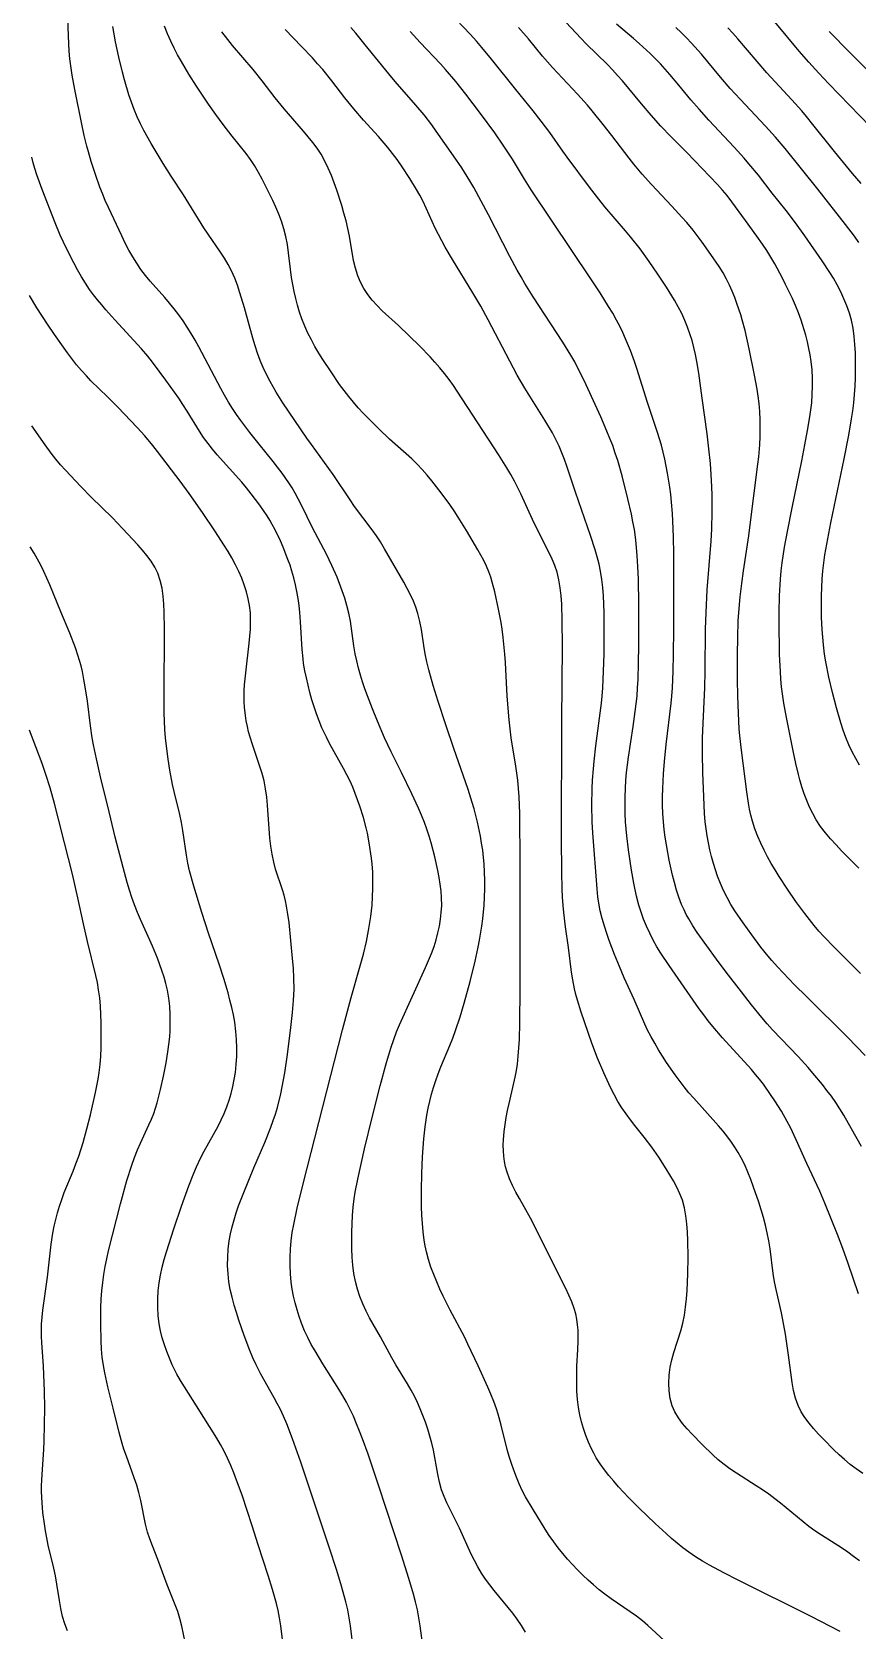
# Model space of a CAD drawing. Header units: metres. Extents: x 560466 to 562029, y 8123360 to 8125060.
# Drawn here: x 560820.7 to 561066.9, y 8123956.1 to 8124433.4 of the extents above; entities that cross this region are included whole.
import ezdxf

# ---------------------------------------------------------------- set-up
doc = ezdxf.new("R2010")
doc.units = ezdxf.units.M
doc.header["$MEASUREMENT"] = 0
doc.layers.add('Unknown_Line_Type', color=7, linetype='Continuous')

msp = doc.modelspace()

# ---------------------------------------------------------------- linework, layer by layer
at = {"layer": 'Unknown_Line_Type', "color": 18, "true_color": 0x000000}
for points in [[(560967.98, 8123955.48, 4165), (560966.77, 8123957.45, 4165), (560965.49, 8123959.37, 4165), (560964.19, 8123961.13, 4165), (560962.84, 8123962.85, 4165), (560958.69, 8123967.91, 4165), (560957.35, 8123969.61, 4165), (560956.06, 8123971.36, 4165), (560954.86, 8123973.15, 4165), (560953.77, 8123975, 4165), (560952.77, 8123976.9, 4165), (560951.83, 8123978.84, 4165), (560948.27, 8123986.59, 4165), (560944.57, 8123994.1, 4165), (560943.71, 8123996.05, 4165), (560942.96, 8123998.04, 4165), (560942.31, 8124000.34, 4165), (560941.81, 8124002.69, 4165), (560940.51, 8124009.88, 4165), (560940.03, 8124011.98, 4165), (560939.48, 8124014.07, 4165), (560938.85, 8124016.14, 4165), (560938.17, 8124018.19, 4165), (560937.42, 8124020.23, 4165), (560936.6, 8124022.24, 4165), (560935.75, 8124024.1, 4165), (560934.84, 8124025.94, 4165), (560933.87, 8124027.74, 4165), (560932.76, 8124029.65, 4165), (560929.33, 8124035.31, 4165), (560928.15, 8124037.38, 4165), (560924.69, 8124043.65, 4165), (560921.43, 8124049.42, 4165), (560920.42, 8124051.38, 4165), (560919.44, 8124053.53, 4165), (560918.58, 8124055.72, 4165), (560917.84, 8124057.95, 4165), (560917.25, 8124060.22, 4165), (560916.81, 8124062.62, 4165), (560916.52, 8124065.05, 4165), (560916.33, 8124067.51, 4165), (560916.22, 8124069.98, 4165), (560916.18, 8124072.47, 4165), (560916.19, 8124074.95, 4165), (560916.26, 8124077.44, 4165), (560916.38, 8124079.93, 4165), (560916.58, 8124082.41, 4165), (560916.86, 8124084.87, 4165), (560917.17, 8124086.86, 4165), (560917.93, 8124090.82, 4165), (560919.96, 8124099.84, 4165), (560922.27, 8124109.24, 4165), (560924.66, 8124118.61, 4165), (560926.55, 8124125.6, 4165), (560927.94, 8124130.22, 4165), (560928.7, 8124132.49, 4165), (560929.53, 8124134.75, 4165), (560930.4, 8124136.85, 4165), (560938.15, 8124154, 4165), (560939.07, 8124156.08, 4165), (560939.93, 8124158.18, 4165), (560940.72, 8124160.3, 4165), (560941.35, 8124162.29, 4165), (560941.87, 8124164.31, 4165), (560942.31, 8124166.34, 4165), (560942.65, 8124168.39, 4165), (560942.89, 8124170.46, 4165), (560943.01, 8124172.53, 4165), (560942.98, 8124174.76, 4165), (560942.83, 8124176.8, 4165), (560942.59, 8124178.85, 4165), (560942.27, 8124180.89, 4165), (560941.89, 8124182.94, 4165), (560940.96, 8124187.05, 4165), (560939.85, 8124191.19, 4165), (560939.24, 8124193.24, 4165), (560938.57, 8124195.28, 4165), (560937.85, 8124197.29, 4165), (560936.99, 8124199.45, 4165), (560936.07, 8124201.59, 4165), (560934.12, 8124205.82, 4165), (560931.02, 8124212.2, 4165), (560927.96, 8124218.4, 4165), (560925.98, 8124222.61, 4165), (560923.87, 8124227.51, 4165), (560922.32, 8124231.28, 4165), (560920.82, 8124235.12, 4165), (560920.09, 8124237.18, 4165), (560919.4, 8124239.25, 4165), (560918.77, 8124241.33, 4165), (560918.18, 8124243.42, 4165), (560917.67, 8124245.53, 4165), (560917.22, 8124247.65, 4165), (560916.81, 8124250.08, 4165), (560915.76, 8124257.39, 4165), (560915.29, 8124259.79, 4165), (560914.72, 8124262.04, 4165), (560914.05, 8124264.27, 4165), (560913.3, 8124266.48, 4165), (560911.77, 8124270.52, 4165), (560910.26, 8124274.05, 4165), (560908.65, 8124277.38, 4165), (560904.48, 8124285.31, 4165), (560901.26, 8124291.82, 4165), (560900.15, 8124293.97, 4165), (560899.26, 8124295.59, 4165), (560898.33, 8124297.18, 4165), (560897.38, 8124298.69, 4165), (560895.36, 8124301.62, 4165), (560894.04, 8124303.38, 4165), (560892.67, 8124305.11, 4165), (560888.49, 8124310.22, 4165), (560885.73, 8124313.71, 4165), (560883.09, 8124317.29, 4165), (560881.81, 8124319.11, 4165), (560880.58, 8124320.95, 4165), (560879.4, 8124322.83, 4165), (560878.22, 8124324.87, 4165), (560877.08, 8124326.93, 4165), (560870.54, 8124339.37, 4165), (560869.43, 8124341.36, 4165), (560868.28, 8124343.32, 4165), (560867.07, 8124345.24, 4165), (560865.81, 8124347.13, 4165), (560864.52, 8124348.92, 4165), (560863.18, 8124350.66, 4165), (560861.79, 8124352.37, 4165), (560860.36, 8124354.04, 4165), (560855.98, 8124358.95, 4165), (560854.59, 8124360.63, 4165), (560853.24, 8124362.43, 4165), (560851.98, 8124364.3, 4165), (560850.8, 8124366.22, 4165), (560849.68, 8124368.19, 4165), (560848.57, 8124370.31, 4165), (560847.52, 8124372.48, 4165), (560843.55, 8124380.98, 4165), (560842.61, 8124383.06, 4165), (560841.73, 8124385.15, 4165), (560841, 8124387.03, 4165), (560839.66, 8124390.82, 4165), (560838.43, 8124394.65, 4165), (560837.55, 8124397.6, 4165), (560837.11, 8124399.23, 4165), (560836.31, 8124402.49, 4165), (560835.48, 8124406.28, 4165), (560833.47, 8124416.22, 4165), (560832.71, 8124420.43, 4165), (560832.39, 8124422.55, 4165), (560832.06, 8124425.31, 4165), (560831.86, 8124427.61, 4165), (560831.59, 8124432.22, 4165), (560831.4, 8124437.5, 4165)], [(561069.39, 8124127.73, 4200), (561064.19, 8124133.05, 4200), (561051.83, 8124145.29, 4200), (561048.32, 8124148.81, 4200), (561044.88, 8124152.38, 4200), (561043.19, 8124154.2, 4200), (561041.55, 8124156.05, 4200), (561040.43, 8124157.38, 4200), (561038.27, 8124160.09, 4200), (561035.57, 8124163.71, 4200), (561032.95, 8124167.33, 4200), (561030.47, 8124170.96, 4200), (561029.31, 8124172.82, 4200), (561028.17, 8124174.87, 4200), (561027.13, 8124176.96, 4200), (561026.18, 8124179.1, 4200), (561025.32, 8124181.28, 4200), (561024.67, 8124183.16, 4200), (561024.09, 8124185.06, 4200), (561023.54, 8124187.09, 4200), (561023.06, 8124189.15, 4200), (561022.63, 8124191.22, 4200), (561022.26, 8124193.3, 4200), (561021.94, 8124195.39, 4200), (561021.68, 8124197.49, 4200), (561021.46, 8124199.97, 4200), (561021.19, 8124204.95, 4200), (561020.95, 8124212.23, 4200), (561020.83, 8124217.92, 4200), (561020.84, 8124222.47, 4200), (561020.91, 8124224.75, 4200), (561021.33, 8124233.34, 4200), (561021.49, 8124237.5, 4200), (561021.6, 8124242.5, 4200), (561021.77, 8124255, 4200), (561021.92, 8124259.99, 4200), (561022.27, 8124266.73, 4200), (561023.38, 8124281.31, 4200), (561023.6, 8124285.02, 4200), (561023.75, 8124290.01, 4200), (561023.72, 8124295, 4200), (561023.64, 8124297.5, 4200), (561023.43, 8124301.21, 4200), (561023.18, 8124304.45, 4200), (561022.73, 8124308.9, 4200), (561022.19, 8124313.34, 4200), (561020.69, 8124324.01, 4200), (561019.75, 8124331.45, 4200), (561019.17, 8124334.98, 4200), (561018.75, 8124337.07, 4200), (561018.26, 8124339.14, 4200), (561017.71, 8124341.19, 4200), (561017.09, 8124343.22, 4200), (561016.4, 8124345.22, 4200), (561015.61, 8124347.18, 4200), (561014.65, 8124349.24, 4200), (561013.59, 8124351.26, 4200), (561012.46, 8124353.25, 4200), (561010.05, 8124357.16, 4200), (561007.51, 8124361.02, 4200), (561004.89, 8124364.82, 4200), (561002.19, 8124368.56, 4200), (560999.36, 8124372.21, 4200), (560997.86, 8124374.01, 4200), (560991.71, 8124381.12, 4200), (560989.85, 8124383.4, 4200), (560987.12, 8124387, 4200), (560980.47, 8124395.94, 4200), (560979.18, 8124397.73, 4200), (560975.24, 8124403.32, 4200), (560972.73, 8124406.74, 4200), (560970.29, 8124409.81, 4200), (560965.09, 8124416.14, 4200), (560957.91, 8124425.2, 4200), (560954.98, 8124428.77, 4200), (560953.48, 8124430.52, 4200), (560951.51, 8124432.71, 4200), (560945.45, 8124439.11, 4200)], [(561067.48, 8124183.62, 4210), (561062.35, 8124188.83, 4210), (561060.69, 8124190.59, 4210), (561059.08, 8124192.39, 4210), (561057.54, 8124194.23, 4210), (561056.09, 8124196.12, 4210), (561054.78, 8124198.1, 4210), (561053.73, 8124199.96, 4210), (561052.8, 8124201.89, 4210), (561051.96, 8124203.87, 4210), (561051.2, 8124205.89, 4210), (561050.51, 8124207.94, 4210), (561049.89, 8124210.02, 4210), (561049.45, 8124211.64, 4210), (561048.67, 8124214.92, 4210), (561047.86, 8124218.71, 4210), (561045.88, 8124228.69, 4210), (561045.12, 8124232.91, 4210), (561044.8, 8124235.03, 4210), (561044.46, 8124237.8, 4210), (561044.25, 8124240.1, 4210), (561044.1, 8124242.4, 4210), (561043.86, 8124247.49, 4210), (561043.78, 8124249.99, 4210), (561043.72, 8124254.99, 4210), (561043.74, 8124259.99, 4210), (561043.84, 8124264.98, 4210), (561044.09, 8124269.96, 4210), (561044.31, 8124272.45, 4210), (561044.59, 8124274.81, 4210), (561045.31, 8124279.52, 4210), (561046.18, 8124284.22, 4210), (561047.58, 8124291.26, 4210), (561050.49, 8124305.33, 4210), (561051.41, 8124310.03, 4210), (561052.2, 8124314.34, 4210), (561052.9, 8124318.46, 4210), (561053.19, 8124320.52, 4210), (561053.42, 8124322.59, 4210), (561053.6, 8124325.07, 4210), (561053.68, 8124327.54, 4210), (561053.66, 8124330.02, 4210), (561053.53, 8124332.49, 4210), (561053.28, 8124334.94, 4210), (561052.99, 8124336.92, 4210), (561052.61, 8124338.88, 4210), (561052.17, 8124340.83, 4210), (561051.67, 8124342.77, 4210), (561050.72, 8124346.02, 4210), (561050.29, 8124347.34, 4210), (561049.49, 8124349.5, 4210), (561048.61, 8124351.64, 4210), (561047.66, 8124353.76, 4210), (561045.64, 8124357.94, 4210), (561044.58, 8124360.01, 4210), (561042.38, 8124364.07, 4210), (561041.2, 8124366.12, 4210), (561040.02, 8124368.07, 4210), (561038.78, 8124369.98, 4210), (561037.1, 8124372.38, 4210), (561033.64, 8124377.08, 4210), (561029.61, 8124382.67, 4210), (561028.2, 8124384.48, 4210), (561026.79, 8124386.15, 4210), (561025.32, 8124387.77, 4210), (561020.78, 8124392.56, 4210), (561016.18, 8124397.32, 4210), (561011.49, 8124402.01, 4210), (561008.44, 8124405.2, 4210), (561005.49, 8124408.49, 4210), (561002.62, 8124411.88, 4210), (560996.94, 8124418.73, 4210), (560995.49, 8124420.4, 4210), (560993.99, 8124422.04, 4210), (560992.46, 8124423.62, 4210), (560986.15, 8124429.82, 4210), (560984.62, 8124431.41, 4210), (560978.6, 8124437.92, 4210)], [(561067.65, 8124214.41, 4215), (561066.55, 8124216.36, 4215), (561065.5, 8124218.38, 4215), (561064.53, 8124220.44, 4215), (561063.61, 8124222.66, 4215), (561062.81, 8124224.84, 4215), (561062.09, 8124227.06, 4215), (561060.78, 8124231.54, 4215), (561059.61, 8124236.08, 4215), (561058.55, 8124240.64, 4215), (561057.64, 8124245.23, 4215), (561057.26, 8124247.53, 4215), (561056.91, 8124250.3, 4215), (561056.71, 8124252.59, 4215), (561056.56, 8124254.9, 4215), (561056.39, 8124258.6, 4215), (561056.33, 8124262.48, 4215), (561056.35, 8124264.98, 4215), (561056.42, 8124267.47, 4215), (561056.56, 8124269.95, 4215), (561056.76, 8124272.44, 4215), (561057.05, 8124274.84, 4215), (561057.39, 8124277.23, 4215), (561058.22, 8124282.01, 4215), (561059.14, 8124286.79, 4215), (561063.08, 8124305.84, 4215), (561064.5, 8124313, 4215), (561065.34, 8124317.79, 4215), (561065.7, 8124320.19, 4215), (561066, 8124322.59, 4215), (561066.22, 8124325.08, 4215), (561066.38, 8124327.57, 4215), (561066.47, 8124330.06, 4215), (561066.52, 8124335.04, 4215), (561066.46, 8124337.53, 4215), (561066.34, 8124340, 4215), (561066.13, 8124342.45, 4215), (561065.81, 8124344.87, 4215), (561065.33, 8124347.26, 4215), (561064.7, 8124349.43, 4215), (561063.94, 8124351.57, 4215), (561063.06, 8124353.68, 4215), (561062.08, 8124355.76, 4215), (561061.02, 8124357.8, 4215), (561059.89, 8124359.81, 4215), (561058.81, 8124361.58, 4215), (561056.53, 8124365.05, 4215), (561051.39, 8124372.48, 4215), (561048.58, 8124376.36, 4215), (561045.78, 8124380.02, 4215), (561041.67, 8124385.22, 4215), (561037.52, 8124390.56, 4215), (561034.71, 8124394.01, 4215), (561033.27, 8124395.69, 4215), (561030.32, 8124398.98, 4215), (561022.77, 8124407.02, 4215), (561019.81, 8124410.29, 4215), (561017.4, 8124413.11, 4215), (561013.81, 8124417.47, 4215), (561011.13, 8124420.65, 4215), (561008.26, 8124423.81, 4215), (561005.17, 8124426.94, 4215), (561001.93, 8124429.92, 4215), (561000.27, 8124431.36, 4215), (560995.12, 8124435.67, 4215)], [(561070.92, 8124405.16, 4230), (561058.58, 8124417.85, 4230), (561055.54, 8124421.05, 4230), (561052.55, 8124424.31, 4230), (561049.64, 8124427.64, 4230), (561042.39, 8124436.39, 4230)], [(561009.42, 8123953.02, 4170), (561004.55, 8123957.46, 4170), (561002.89, 8123958.89, 4170), (561001.1, 8123960.28, 4170), (560999.24, 8123961.61, 4170), (560993.56, 8123965.47, 4170), (560991.71, 8123966.82, 4170), (560989.99, 8123968.17, 4170), (560988.33, 8123969.59, 4170), (560986.7, 8123971.05, 4170), (560985.11, 8123972.56, 4170), (560983.55, 8123974.1, 4170), (560982.02, 8123975.68, 4170), (560980.54, 8123977.3, 4170), (560979.11, 8123978.96, 4170), (560977.73, 8123980.68, 4170), (560976.42, 8123982.45, 4170), (560975.12, 8123984.36, 4170), (560973.87, 8123986.3, 4170), (560970.29, 8123992.11, 4170), (560968.06, 8123995.9, 4170), (560967.04, 8123997.84, 4170), (560966.13, 8123999.8, 4170), (560965.29, 8124001.8, 4170), (560964.53, 8124003.84, 4170), (560963.83, 8124005.89, 4170), (560963.17, 8124007.97, 4170), (560962.57, 8124010.06, 4170), (560960.76, 8124017.34, 4170), (560959.84, 8124020.62, 4170), (560959.32, 8124022.24, 4170), (560958.54, 8124024.41, 4170), (560957.69, 8124026.56, 4170), (560956.79, 8124028.69, 4170), (560953.92, 8124035.04, 4170), (560950.85, 8124041.54, 4170), (560949.76, 8124043.67, 4170), (560945.5, 8124051.71, 4170), (560943.43, 8124055.88, 4170), (560942.44, 8124057.98, 4170), (560941.51, 8124060.1, 4170), (560940.61, 8124062.31, 4170), (560939.79, 8124064.55, 4170), (560939.06, 8124066.81, 4170), (560938.44, 8124069.1, 4170), (560938.05, 8124070.84, 4170), (560937.75, 8124072.6, 4170), (560937.43, 8124075.05, 4170), (560937.23, 8124077.52, 4170), (560937.09, 8124080, 4170), (560937.01, 8124082.49, 4170), (560936.96, 8124087.48, 4170), (560937.03, 8124092.48, 4170), (560937.24, 8124097.47, 4170), (560937.66, 8124102.85, 4170), (560938.04, 8124106.38, 4170), (560938.58, 8124109.92, 4170), (560938.99, 8124112.01, 4170), (560939.47, 8124114.09, 4170), (560940, 8124116.15, 4170), (560940.59, 8124118.2, 4170), (560941.23, 8124120.23, 4170), (560941.94, 8124122.24, 4170), (560942.77, 8124124.36, 4170), (560945.42, 8124130.65, 4170), (560946.31, 8124132.89, 4170), (560947.14, 8124135.16, 4170), (560948.48, 8124139.23, 4170), (560949.71, 8124143.34, 4170), (560951.5, 8124149.81, 4170), (560952.98, 8124155.92, 4170), (560953.86, 8124160.02, 4170), (560954.26, 8124162.13, 4170), (560954.97, 8124166.37, 4170), (560955.27, 8124168.49, 4170), (560955.51, 8124170.62, 4170), (560955.68, 8124172.53, 4170), (560955.82, 8124175.02, 4170), (560955.89, 8124177.51, 4170), (560955.89, 8124180, 4170), (560955.82, 8124182.49, 4170), (560955.67, 8124184.97, 4170), (560955.49, 8124186.88, 4170), (560955.23, 8124189.01, 4170), (560954.92, 8124191.12, 4170), (560954.55, 8124193.23, 4170), (560953.66, 8124197.43, 4170), (560952.66, 8124201.33, 4170), (560952.1, 8124203.27, 4170), (560950.88, 8124207.13, 4170), (560946.64, 8124219.4, 4170), (560944.26, 8124226.43, 4170), (560941.95, 8124233.47, 4170), (560940.5, 8124238.18, 4170), (560939.18, 8124242.91, 4170), (560938.6, 8124245.29, 4170), (560938.1, 8124247.67, 4170), (560937.68, 8124250.1, 4170), (560936.93, 8124254.93, 4170), (560936.48, 8124257.32, 4170), (560935.9, 8124259.67, 4170), (560935.29, 8124261.57, 4170), (560934.56, 8124263.43, 4170), (560933.72, 8124265.26, 4170), (560932.73, 8124267.18, 4170), (560931.67, 8124269.08, 4170), (560929.48, 8124272.86, 4170), (560925.97, 8124279.05, 4170), (560924.74, 8124281.07, 4170), (560923.53, 8124282.91, 4170), (560922.25, 8124284.72, 4170), (560916.99, 8124291.7, 4170), (560915.67, 8124293.6, 4170), (560910.58, 8124301.19, 4170), (560909.29, 8124303.04, 4170), (560904.1, 8124310.19, 4170), (560902.8, 8124312.07, 4170), (560895.64, 8124322.61, 4170), (560893.64, 8124325.76, 4170), (560891.78, 8124328.98, 4170), (560890.72, 8124331.04, 4170), (560889.75, 8124333.13, 4170), (560888.86, 8124335.26, 4170), (560888.06, 8124337.45, 4170), (560887.33, 8124339.68, 4170), (560886.65, 8124341.93, 4170), (560884.13, 8124351.01, 4170), (560882.8, 8124355.5, 4170), (560882.06, 8124357.7, 4170), (560881.24, 8124359.87, 4170), (560880.31, 8124361.98, 4170), (560879.3, 8124363.93, 4170), (560878.18, 8124365.82, 4170), (560876.99, 8124367.63, 4170), (560873.26, 8124372.97, 4170), (560871.99, 8124374.89, 4170), (560865.92, 8124384.73, 4170), (560862.27, 8124390.28, 4170), (560859.85, 8124394.11, 4170), (560856.32, 8124400.1, 4170), (560854.14, 8124403.93, 4170), (560853.09, 8124405.94, 4170), (560852.13, 8124407.99, 4170), (560851.2, 8124410.21, 4170), (560850.41, 8124412.38, 4170), (560849.68, 8124414.59, 4170), (560848.38, 8124419.07, 4170), (560847.78, 8124421.33, 4170), (560846.67, 8124425.87, 4170), (560845.68, 8124430.44, 4170), (560845.24, 8124432.73, 4170), (560844.85, 8124435.03, 4170)], [(561061.9, 8123955.7, 4175), (561053.25, 8123960.15, 4175), (561031.48, 8123971.04, 4175), (561027.16, 8123973.25, 4175), (561022.89, 8123975.55, 4175), (561020.79, 8123976.75, 4175), (561018.74, 8123978.02, 4175), (561016.75, 8123979.36, 4175), (561015, 8123980.67, 4175), (561013.29, 8123982.05, 4175), (561011.62, 8123983.47, 4175), (561009.98, 8123984.94, 4175), (561006.74, 8123987.93, 4175), (561001.93, 8123992.52, 4175), (561000.35, 8123994.08, 4175), (560998.8, 8123995.68, 4175), (560995.8, 8123998.94, 4175), (560994.35, 8124000.58, 4175), (560992.93, 8124002.26, 4175), (560991.58, 8124003.97, 4175), (560990.3, 8124005.75, 4175), (560989.13, 8124007.59, 4175), (560988.37, 8124008.92, 4175), (560987.68, 8124010.27, 4175), (560986.79, 8124012.23, 4175), (560986.01, 8124014.24, 4175), (560985.32, 8124016.28, 4175), (560984.71, 8124018.36, 4175), (560984.21, 8124020.45, 4175), (560983.82, 8124022.58, 4175), (560983.52, 8124025.02, 4175), (560983.36, 8124027.49, 4175), (560983.29, 8124029.96, 4175), (560983.3, 8124032.44, 4175), (560983.37, 8124034.92, 4175), (560983.62, 8124039.93, 4175), (560983.7, 8124042.37, 4175), (560983.72, 8124044.04, 4175), (560983.68, 8124045.69, 4175), (560983.56, 8124047.33, 4175), (560983.33, 8124048.95, 4175), (560983, 8124050.55, 4175), (560982.56, 8124052.13, 4175), (560981.84, 8124054.17, 4175), (560980.98, 8124056.18, 4175), (560980.04, 8124058.16, 4175), (560974.87, 8124068.41, 4175), (560971.33, 8124075.65, 4175), (560969.51, 8124079.15, 4175), (560966.23, 8124084.98, 4175), (560965.17, 8124086.92, 4175), (560964.17, 8124088.88, 4175), (560963.28, 8124090.86, 4175), (560962.52, 8124092.88, 4175), (560962.07, 8124094.44, 4175), (560961.73, 8124096.03, 4175), (560961.5, 8124097.64, 4175), (560961.4, 8124099.26, 4175), (560961.39, 8124100.9, 4175), (560961.46, 8124102.55, 4175), (560961.65, 8124104.97, 4175), (560961.91, 8124107.07, 4175), (560962.24, 8124109.18, 4175), (560962.64, 8124111.29, 4175), (560963.09, 8124113.39, 4175), (560964.77, 8124120.32, 4175), (560965.24, 8124122.65, 4175), (560965.61, 8124125.09, 4175), (560965.87, 8124127.55, 4175), (560966.06, 8124130.02, 4175), (560966.18, 8124132.5, 4175), (560966.32, 8124137.49, 4175), (560966.39, 8124147.48, 4175), (560966.4, 8124190.01, 4175), (560966.37, 8124195, 4175), (560966.3, 8124199.99, 4175), (560966.11, 8124204.97, 4175), (560965.94, 8124207.45, 4175), (560965.71, 8124209.92, 4175), (560965.11, 8124214.15, 4175), (560963.73, 8124222.58, 4175), (560963.49, 8124224.36, 4175), (560963.11, 8124227.9, 4175), (560962.56, 8124235.05, 4175), (560962.06, 8124245.02, 4175), (560961.89, 8124247.51, 4175), (560961.38, 8124252.53, 4175), (560961.06, 8124255, 4175), (560960.74, 8124257.02, 4175), (560959.99, 8124261.04, 4175), (560958.85, 8124266.22, 4175), (560958.11, 8124269.01, 4175), (560957.62, 8124270.59, 4175), (560957.06, 8124272.14, 4175), (560956.35, 8124273.83, 4175), (560955.56, 8124275.49, 4175), (560954.7, 8124277.12, 4175), (560953.8, 8124278.73, 4175), (560950.36, 8124284.5, 4175), (560947.94, 8124288.44, 4175), (560946.68, 8124290.39, 4175), (560945.43, 8124292.21, 4175), (560942.81, 8124295.78, 4175), (560940.08, 8124299.29, 4175), (560938.67, 8124301.02, 4175), (560937.21, 8124302.7, 4175), (560935.69, 8124304.32, 4175), (560934.09, 8124305.87, 4175), (560927.45, 8124311.79, 4175), (560924.24, 8124314.81, 4175), (560921.12, 8124317.92, 4175), (560919.6, 8124319.51, 4175), (560918.11, 8124321.14, 4175), (560916.67, 8124322.8, 4175), (560915.25, 8124324.54, 4175), (560913.88, 8124326.32, 4175), (560912.55, 8124328.13, 4175), (560909.98, 8124331.82, 4175), (560907.51, 8124335.58, 4175), (560906.33, 8124337.49, 4175), (560905.19, 8124339.42, 4175), (560904.11, 8124341.38, 4175), (560903.08, 8124343.4, 4175), (560902.15, 8124345.46, 4175), (560901.27, 8124347.7, 4175), (560900.59, 8124349.71, 4175), (560899.99, 8124351.74, 4175), (560899.46, 8124353.8, 4175), (560898.98, 8124355.88, 4175), (560898.57, 8124357.96, 4175), (560898.22, 8124360.06, 4175), (560897.89, 8124362.52, 4175), (560897.31, 8124367.43, 4175), (560896.96, 8124369.86, 4175), (560896.5, 8124372.27, 4175), (560895.91, 8124374.57, 4175), (560895.19, 8124376.84, 4175), (560894.39, 8124378.94, 4175), (560893.51, 8124381.01, 4175), (560892.57, 8124383.07, 4175), (560890.55, 8124387.24, 4175), (560889.47, 8124389.36, 4175), (560888.33, 8124391.44, 4175), (560887.12, 8124393.47, 4175), (560885.9, 8124395.3, 4175), (560884.6, 8124397.08, 4175), (560880.48, 8124402.22, 4175), (560877.76, 8124405.71, 4175), (560875.55, 8124408.75, 4175), (560873.45, 8124411.78, 4175), (560869.87, 8124417.13, 4175), (560867.56, 8124420.74, 4175), (560865.3, 8124424.55, 4175), (560864.2, 8124426.54, 4175), (560863.14, 8124428.57, 4175), (560862.15, 8124430.62, 4175), (560861.17, 8124432.82, 4175), (560860.26, 8124435.06, 4175)], [(561067.68, 8123976.76, 4180), (561065.94, 8123978.11, 4180), (561064.16, 8123979.41, 4180), (561062.34, 8123980.67, 4180), (561056.33, 8123984.47, 4180), (561054.37, 8123985.79, 4180), (561052.61, 8123987.08, 4180), (561049.21, 8123989.81, 4180), (561044.15, 8123994.01, 4180), (561042.44, 8123995.37, 4180), (561040.68, 8123996.68, 4180), (561038.78, 8123997.99, 4180), (561036.83, 8123999.25, 4180), (561030.95, 8124002.96, 4180), (561029.04, 8124004.26, 4180), (561027.27, 8124005.58, 4180), (561025.55, 8124006.97, 4180), (561023.91, 8124008.44, 4180), (561020.77, 8124011.52, 4180), (561017.73, 8124014.65, 4180), (561016.27, 8124016.23, 4180), (561014.89, 8124017.84, 4180), (561013.66, 8124019.51, 4180), (561012.61, 8124021.27, 4180), (561011.79, 8124023.13, 4180), (561011.17, 8124025.32, 4180), (561010.84, 8124027.59, 4180), (561010.74, 8124029.91, 4180), (561010.86, 8124032.27, 4180), (561011.19, 8124034.62, 4180), (561011.68, 8124036.8, 4180), (561012.31, 8124038.97, 4180), (561014.39, 8124045.51, 4180), (561014.98, 8124047.73, 4180), (561015.46, 8124050.14, 4180), (561015.81, 8124052.58, 4180), (561016.07, 8124055.05, 4180), (561016.26, 8124057.53, 4180), (561016.48, 8124062.52, 4180), (561016.55, 8124067.52, 4180), (561016.49, 8124072.5, 4180), (561016.38, 8124074.96, 4180), (561016.2, 8124077.41, 4180), (561015.91, 8124079.81, 4180), (561015.48, 8124082.17, 4180), (561014.85, 8124084.47, 4180), (561014.09, 8124086.44, 4180), (561013.17, 8124088.36, 4180), (561012.15, 8124090.25, 4180), (561010.02, 8124093.87, 4180), (561007.84, 8124097.32, 4180), (561005.72, 8124100.37, 4180), (561003.47, 8124103.33, 4180), (561000.68, 8124106.76, 4180), (560999.33, 8124108.51, 4180), (560998.02, 8124110.29, 4180), (560996.78, 8124112.11, 4180), (560995.61, 8124113.98, 4180), (560994.44, 8124116.05, 4180), (560993.36, 8124118.17, 4180), (560992.34, 8124120.33, 4180), (560991.36, 8124122.51, 4180), (560989.53, 8124126.94, 4180), (560987.84, 8124131.41, 4180), (560984.6, 8124140.62, 4180), (560983.49, 8124144.22, 4180), (560983.03, 8124145.92, 4180), (560982.62, 8124147.63, 4180), (560982.1, 8124150.35, 4180), (560981.75, 8124152.61, 4180), (560980.81, 8124159.92, 4180), (560979.95, 8124166.14, 4180), (560979.44, 8124170.39, 4180), (560979.24, 8124172.52, 4180), (560979.07, 8124175.01, 4180), (560978.95, 8124177.5, 4180), (560978.83, 8124182.49, 4180), (560978.78, 8124192.49, 4180), (560978.88, 8124227.51, 4180), (560979.01, 8124250.05, 4180), (560978.98, 8124257.54, 4180), (560978.82, 8124262.49, 4180), (560978.65, 8124264.94, 4180), (560978.39, 8124267.36, 4180), (560978, 8124269.74, 4180), (560977.44, 8124272.07, 4180), (560976.78, 8124274.02, 4180), (560975.99, 8124275.94, 4180), (560975.11, 8124277.82, 4180), (560970.56, 8124286.7, 4180), (560969.07, 8124289.92, 4180), (560966.63, 8124295.41, 4180), (560965.77, 8124297.21, 4180), (560964.71, 8124299.24, 4180), (560963.59, 8124301.25, 4180), (560962.42, 8124303.23, 4180), (560959.98, 8124307.14, 4180), (560947.65, 8124326.09, 4180), (560946.49, 8124327.8, 4180), (560945.19, 8124329.59, 4180), (560943.84, 8124331.34, 4180), (560942.44, 8124333.06, 4180), (560941, 8124334.74, 4180), (560939.52, 8124336.38, 4180), (560936.47, 8124339.56, 4180), (560933.32, 8124342.65, 4180), (560930.12, 8124345.67, 4180), (560925.25, 8124350.13, 4180), (560923.7, 8124351.66, 4180), (560922.25, 8124353.26, 4180), (560920.93, 8124354.95, 4180), (560919.77, 8124356.74, 4180), (560918.76, 8124358.6, 4180), (560917.93, 8124360.55, 4180), (560917.24, 8124362.81, 4180), (560916.72, 8124365.14, 4180), (560915.48, 8124372.35, 4180), (560915, 8124374.66, 4180), (560914.45, 8124376.97, 4180), (560913.84, 8124379.27, 4180), (560913.19, 8124381.55, 4180), (560911.74, 8124386.09, 4180), (560910.94, 8124388.33, 4180), (560910.08, 8124390.53, 4180), (560909.16, 8124392.7, 4180), (560908.14, 8124394.81, 4180), (560906.99, 8124396.84, 4180), (560905.81, 8124398.64, 4180), (560904.52, 8124400.38, 4180), (560903.16, 8124402.07, 4180), (560901.76, 8124403.74, 4180), (560896, 8124410.38, 4180), (560893.32, 8124413.71, 4180), (560889.38, 8124418.79, 4180), (560886.7, 8124422.13, 4180), (560880.6, 8124429.27, 4180), (560879.13, 8124431.09, 4180), (560877.37, 8124433.43, 4180)], [(561068.67, 8124002.92, 4185), (561066.65, 8124004.3, 4185), (561064.91, 8124005.62, 4185), (561063.22, 8124007.02, 4185), (561061.59, 8124008.47, 4185), (561060.01, 8124009.97, 4185), (561056.92, 8124013.1, 4185), (561055.42, 8124014.68, 4185), (561053.98, 8124016.29, 4185), (561052.62, 8124017.92, 4185), (561051.38, 8124019.6, 4185), (561050.28, 8124021.35, 4185), (561049.37, 8124023.19, 4185), (561048.6, 8124025.38, 4185), (561048.04, 8124027.67, 4185), (561047.62, 8124030.02, 4185), (561046.48, 8124038.22, 4185), (561045.56, 8124044.5, 4185), (561044.8, 8124048.76, 4185), (561044.37, 8124050.87, 4185), (561042.78, 8124057.84, 4185), (561042.32, 8124060.17, 4185), (561041.94, 8124062.61, 4185), (561041.01, 8124069.97, 4185), (561040.62, 8124072.41, 4185), (561040.16, 8124074.74, 4185), (561039.61, 8124077.05, 4185), (561039, 8124079.35, 4185), (561037.63, 8124083.91, 4185), (561036.1, 8124088.43, 4185), (561035.26, 8124090.66, 4185), (561034.38, 8124092.86, 4185), (561033.42, 8124095.02, 4185), (561032.37, 8124097.14, 4185), (561031.46, 8124098.75, 4185), (561030.49, 8124100.32, 4185), (561029.45, 8124101.86, 4185), (561028.36, 8124103.36, 4185), (561027, 8124105.07, 4185), (561025.58, 8124106.74, 4185), (561018.22, 8124114.93, 4185), (561016.79, 8124116.61, 4185), (561015.39, 8124118.36, 4185), (561012.7, 8124121.96, 4185), (561010.14, 8124125.66, 4185), (561007.72, 8124129.43, 4185), (561006.57, 8124131.35, 4185), (561005.48, 8124133.3, 4185), (561004.45, 8124135.28, 4185), (561003.59, 8124137.09, 4185), (561000.43, 8124144.45, 4185), (560997.5, 8124150.87, 4185), (560996.02, 8124154.25, 4185), (560994.55, 8124157.9, 4185), (560992.98, 8124162.08, 4185), (560992.25, 8124164.18, 4185), (560991.56, 8124166.3, 4185), (560990.89, 8124168.61, 4185), (560990.32, 8124170.95, 4185), (560990, 8124172.62, 4185), (560989.63, 8124175.06, 4185), (560989.36, 8124177.52, 4185), (560988.11, 8124194.17, 4185), (560987.94, 8124197.5, 4185), (560987.84, 8124202.49, 4185), (560987.92, 8124207.48, 4185), (560988.04, 8124209.97, 4185), (560988.28, 8124213.3, 4185), (560988.5, 8124215.61, 4185), (560989.04, 8124220.23, 4185), (560990.68, 8124232.92, 4185), (560990.89, 8124235.05, 4185), (560991.09, 8124237.54, 4185), (560991.23, 8124240.03, 4185), (560991.33, 8124242.52, 4185), (560991.45, 8124247.52, 4185), (560991.5, 8124255.02, 4185), (560991.45, 8124260.01, 4185), (560991.38, 8124262.5, 4185), (560991.27, 8124264.98, 4185), (560991.09, 8124267.45, 4185), (560990.83, 8124269.9, 4185), (560990.44, 8124272.33, 4185), (560989.97, 8124274.48, 4185), (560989.41, 8124276.62, 4185), (560988.78, 8124278.75, 4185), (560987.39, 8124282.99, 4185), (560982.95, 8124295.94, 4185), (560980.36, 8124303.7, 4185), (560979.65, 8124305.71, 4185), (560978.88, 8124307.69, 4185), (560978.05, 8124309.64, 4185), (560977.09, 8124311.64, 4185), (560976.04, 8124313.61, 4185), (560973.79, 8124317.47, 4185), (560967.85, 8124327.01, 4185), (560965.55, 8124330.92, 4185), (560963.31, 8124335.06, 4185), (560956.87, 8124347.44, 4185), (560954.64, 8124351.51, 4185), (560952.34, 8124355.42, 4185), (560946.23, 8124365.43, 4185), (560944.07, 8124369.11, 4185), (560943.03, 8124370.97, 4185), (560942.04, 8124372.85, 4185), (560941.09, 8124374.81, 4185), (560938.37, 8124380.73, 4185), (560937.44, 8124382.69, 4185), (560936.45, 8124384.62, 4185), (560935.49, 8124386.31, 4185), (560933.46, 8124389.63, 4185), (560930.98, 8124393.42, 4185), (560929.69, 8124395.29, 4185), (560928.34, 8124397.11, 4185), (560926.97, 8124398.82, 4185), (560924.11, 8124402.15, 4185), (560919.7, 8124407.06, 4185), (560916.82, 8124410.38, 4185), (560914.14, 8124413.72, 4185), (560910.22, 8124418.8, 4185), (560907.52, 8124422.12, 4185), (560905.98, 8124423.89, 4185), (560904.4, 8124425.63, 4185), (560901.16, 8124429.05, 4185), (560896.26, 8124434.14, 4185)], [(561067.39, 8124056.49, 4190), (561064.29, 8124065.57, 4190), (561062.69, 8124070.1, 4190), (561061.11, 8124074.27, 4190), (561057.37, 8124083.58, 4190), (561055.84, 8124087.15, 4190), (561051.99, 8124095.43, 4190), (561048.83, 8124102.5, 4190), (561047.08, 8124106.17, 4190), (561046.13, 8124107.99, 4190), (561044.39, 8124111.05, 4190), (561042.41, 8124114.22, 4190), (561041.16, 8124116.11, 4190), (561039, 8124119.15, 4190), (561037.87, 8124120.63, 4190), (561036.7, 8124122.08, 4190), (561035.43, 8124123.56, 4190), (561026.84, 8124132.98, 4190), (561023.96, 8124136.34, 4190), (561022.57, 8124138.06, 4190), (561021.23, 8124139.81, 4190), (561019.88, 8124141.65, 4190), (561010.86, 8124154.6, 4190), (561008.41, 8124158.3, 4190), (561007.25, 8124160.2, 4190), (561006.15, 8124162.16, 4190), (561005.08, 8124164.25, 4190), (561004.11, 8124166.38, 4190), (561003.27, 8124168.43, 4190), (561002.52, 8124170.52, 4190), (561001.85, 8124172.64, 4190), (561001.15, 8124175.31, 4190), (561000.33, 8124179.18, 4190), (560999.66, 8124183.03, 4190), (560998.77, 8124189.11, 4190), (560998.26, 8124193.3, 4190), (560998.05, 8124195.4, 4190), (560997.89, 8124197.5, 4190), (560997.77, 8124199.99, 4190), (560997.72, 8124202.48, 4190), (560997.74, 8124204.97, 4190), (560997.83, 8124207.46, 4190), (560997.98, 8124209.94, 4190), (560998.2, 8124212.23, 4190), (560998.77, 8124216.8, 4190), (561000.14, 8124225.91, 4190), (561000.78, 8124230.47, 4190), (561001.29, 8124235.04, 4190), (561001.48, 8124237.52, 4190), (561001.61, 8124240.02, 4190), (561001.77, 8124245.01, 4190), (561001.84, 8124250, 4190), (561001.86, 8124262.51, 4190), (561001.74, 8124270, 4190), (561001.58, 8124273.76, 4190), (561001.38, 8124276.88, 4190), (561001.07, 8124280.6, 4190), (561000.85, 8124282.45, 4190), (561000.5, 8124284.77, 4190), (561000.09, 8124287.08, 4190), (560999.63, 8124289.39, 4190), (560998.59, 8124293.99, 4190), (560996.84, 8124300.85, 4190), (560995.54, 8124305.37, 4190), (560994.82, 8124307.62, 4190), (560994.05, 8124309.84, 4190), (560993.22, 8124312, 4190), (560992.33, 8124314.15, 4190), (560990.47, 8124318.4, 4190), (560985.52, 8124329.32, 4190), (560983.67, 8124333, 4190), (560982.69, 8124334.81, 4190), (560981.54, 8124336.81, 4190), (560979.12, 8124340.74, 4190), (560970.31, 8124354.29, 4190), (560967.86, 8124358.21, 4190), (560966.68, 8124360.2, 4190), (560965.53, 8124362.22, 4190), (560963.33, 8124366.31, 4190), (560956.96, 8124378.75, 4190), (560954.8, 8124382.87, 4190), (560952.56, 8124386.9, 4190), (560951.41, 8124388.87, 4190), (560948.99, 8124392.74, 4190), (560946.49, 8124396.39, 4190), (560941.34, 8124403.74, 4190), (560940.02, 8124405.59, 4190), (560937.76, 8124408.58, 4190), (560935.32, 8124411.52, 4190), (560929.12, 8124418.58, 4190), (560927.22, 8124420.83, 4190), (560920.21, 8124429.54, 4190), (560917.38, 8124432.98, 4190), (560915.93, 8124434.68, 4190)], [(561068.26, 8124100.56, 4195), (561065.35, 8124105.82, 4195), (561063, 8124109.88, 4195), (561061.81, 8124111.8, 4195), (561060.58, 8124113.68, 4195), (561059.29, 8124115.53, 4195), (561057.97, 8124117.3, 4195), (561056.61, 8124119.04, 4195), (561053.8, 8124122.44, 4195), (561052.35, 8124124.11, 4195), (561049.39, 8124127.4, 4195), (561041.75, 8124135.38, 4195), (561040.13, 8124137.21, 4195), (561038.54, 8124139.07, 4195), (561035.45, 8124142.87, 4195), (561032.43, 8124146.72, 4195), (561027.94, 8124152.57, 4195), (561024.99, 8124156.49, 4195), (561022.08, 8124160.43, 4195), (561019.29, 8124164.43, 4195), (561017.96, 8124166.47, 4195), (561016.72, 8124168.55, 4195), (561016.01, 8124169.84, 4195), (561015.35, 8124171.16, 4195), (561014.61, 8124172.83, 4195), (561013.8, 8124174.96, 4195), (561013.1, 8124177.13, 4195), (561012.47, 8124179.34, 4195), (561011.92, 8124181.57, 4195), (561010.93, 8124186.08, 4195), (561010.1, 8124190.63, 4195), (561009.74, 8124192.91, 4195), (561009.44, 8124195.2, 4195), (561009.2, 8124197.5, 4195), (561009.03, 8124199.98, 4195), (561008.94, 8124202.47, 4195), (561008.91, 8124204.97, 4195), (561008.95, 8124207.46, 4195), (561009.15, 8124211.81, 4195), (561009.46, 8124215.52, 4195), (561009.98, 8124220.55, 4195), (561011.5, 8124232.93, 4195), (561011.7, 8124235.03, 4195), (561011.87, 8124237.52, 4195), (561012.08, 8124242.51, 4195), (561012.18, 8124247.5, 4195), (561012.24, 8124255, 4195), (561012.27, 8124270.01, 4195), (561012.25, 8124277.51, 4195), (561012.17, 8124282.51, 4195), (561012.09, 8124285.01, 4195), (561011.86, 8124289.56, 4195), (561011.6, 8124292.95, 4195), (561011.38, 8124295.22, 4195), (561011.09, 8124297.47, 4195), (561010.42, 8124301.65, 4195), (561009.58, 8124305.8, 4195), (561008.57, 8124309.92, 4195), (561007.45, 8124313.75, 4195), (561004.41, 8124322.69, 4195), (561001.2, 8124332.91, 4195), (561000.53, 8124334.94, 4195), (560999.32, 8124338.27, 4195), (560997.9, 8124341.77, 4195), (560997.05, 8124343.65, 4195), (560996.14, 8124345.5, 4195), (560995.19, 8124347.32, 4195), (560994.03, 8124349.38, 4195), (560992.82, 8124351.41, 4195), (560990.3, 8124355.41, 4195), (560987.7, 8124359.38, 4195), (560975.81, 8124377.12, 4195), (560969.75, 8124386.25, 4195), (560967.73, 8124389.42, 4195), (560964.11, 8124395.33, 4195), (560961.56, 8124399.3, 4195), (560958.83, 8124403.24, 4195), (560954.58, 8124409.05, 4195), (560950.21, 8124414.78, 4195), (560947.22, 8124418.54, 4195), (560944.13, 8124422.2, 4195), (560942.65, 8124423.84, 4195), (560936.55, 8124430.22, 4195), (560933.58, 8124433.49, 4195)], [(561067.94, 8124152.22, 4205), (561060.13, 8124160.08, 4205), (561057.07, 8124163.25, 4205), (561055.59, 8124164.88, 4205), (561054.15, 8124166.55, 4205), (561052.74, 8124168.29, 4205), (561051.37, 8124170.07, 4205), (561048.73, 8124173.71, 4205), (561046.18, 8124177.43, 4205), (561043.71, 8124181.2, 4205), (561042.52, 8124183.11, 4205), (561041.37, 8124185.03, 4205), (561040.25, 8124187.02, 4205), (561039.19, 8124189.03, 4205), (561038.21, 8124191.07, 4205), (561037.3, 8124193.14, 4205), (561036.46, 8124195.38, 4205), (561035.75, 8124197.66, 4205), (561035.29, 8124199.45, 4205), (561034.9, 8124201.25, 4205), (561034.56, 8124203.06, 4205), (561034.04, 8124206.42, 4205), (561032.43, 8124218.91, 4205), (561031.99, 8124223.15, 4205), (561031.82, 8124225.27, 4205), (561031.56, 8124229.89, 4205), (561031.37, 8124234.99, 4205), (561031.28, 8124239.99, 4205), (561031.26, 8124247.49, 4205), (561031.34, 8124252.49, 4205), (561031.51, 8124257.48, 4205), (561031.66, 8124259.97, 4205), (561032.12, 8124264.72, 4205), (561032.6, 8124268.67, 4205), (561033.11, 8124272.49, 4205), (561034.64, 8124282.94, 4205), (561035.19, 8124286.94, 4205), (561037.35, 8124304.25, 4205), (561037.6, 8124306.48, 4205), (561037.9, 8124310.05, 4205), (561038.02, 8124312.53, 4205), (561038.06, 8124315.02, 4205), (561038.03, 8124317.5, 4205), (561037.91, 8124319.98, 4205), (561037.71, 8124322.46, 4205), (561037.45, 8124324.57, 4205), (561037.13, 8124326.68, 4205), (561036.36, 8124330.89, 4205), (561034.8, 8124338.75, 4205), (561033.57, 8124344.17, 4205), (561032.7, 8124347.41, 4205), (561032.25, 8124348.88, 4205), (561031.13, 8124352.23, 4205), (561030.45, 8124354.11, 4205), (561029.71, 8124355.96, 4205), (561028.92, 8124357.78, 4205), (561028.04, 8124359.56, 4205), (561026.98, 8124361.45, 4205), (561025.83, 8124363.3, 4205), (561023.36, 8124366.93, 4205), (561020.75, 8124370.59, 4205), (561018.02, 8124374.18, 4205), (561016.14, 8124376.45, 4205), (561014.68, 8124378.1, 4205), (561011.69, 8124381.35, 4205), (561005.64, 8124387.79, 4205), (561002.87, 8124390.91, 4205), (561000.36, 8124393.93, 4205), (560998.96, 8124395.71, 4205), (560993.79, 8124402.46, 4205), (560991.23, 8124405.73, 4205), (560987.95, 8124409.78, 4205), (560986.52, 8124411.46, 4205), (560983.57, 8124414.74, 4205), (560979.01, 8124419.54, 4205), (560976.03, 8124422.78, 4205), (560973.13, 8124426.16, 4205), (560968.86, 8124431.3, 4205), (560965.97, 8124434.69, 4205)], [(561067.52, 8124370.5, 4220), (561066.22, 8124372.34, 4220), (561063.55, 8124375.86, 4220), (561055.27, 8124386.4, 4220), (561045.48, 8124398.52, 4220), (561042.62, 8124401.93, 4220), (561039.68, 8124405.22, 4220), (561032.11, 8124413.25, 4220), (561029.12, 8124416.49, 4220), (561026.22, 8124419.82, 4220), (561020.51, 8124426.71, 4220), (561017.58, 8124430, 4220), (561016.06, 8124431.6, 4220), (561014.51, 8124433.16, 4220), (561012.92, 8124434.68, 4220)], [(561068.19, 8124388.11, 4225), (561065.6, 8124391.1, 4225), (561060.27, 8124397.62, 4225), (561053.8, 8124405.77, 4225), (561051.9, 8124408.09, 4225), (561050.46, 8124409.78, 4225), (561047.52, 8124413.06, 4225), (561040.03, 8124421.16, 4225), (561037.12, 8124424.49, 4225), (561031.39, 8124431.3, 4225), (561029.92, 8124432.96, 4225), (561028.41, 8124434.59, 4225)], [(561071.1, 8124420.99, 4235), (561064.81, 8124427.21, 4235), (561058.63, 8124433.52, 4235)], [(560937.55, 8123950.02, 4160), (560936.6, 8123957.36, 4160), (560936.22, 8123959.8, 4160), (560935.75, 8123962.17, 4160), (560935.2, 8123964.52, 4160), (560934.59, 8123966.87, 4160), (560933.24, 8123971.54, 4160), (560931.03, 8123978.52, 4160), (560924.13, 8123999.38, 4160), (560921.01, 8124008.63, 4160), (560919.37, 8124013.22, 4160), (560918.52, 8124015.49, 4160), (560917.62, 8124017.75, 4160), (560916.66, 8124019.98, 4160), (560915.63, 8124022.17, 4160), (560914.59, 8124024.15, 4160), (560913.49, 8124026.1, 4160), (560912.34, 8124028.03, 4160), (560907.54, 8124035.65, 4160), (560905.2, 8124039.49, 4160), (560904.09, 8124041.44, 4160), (560903.04, 8124043.46, 4160), (560902.07, 8124045.51, 4160), (560901.15, 8124047.73, 4160), (560900.44, 8124049.73, 4160), (560899.82, 8124051.76, 4160), (560899.26, 8124053.81, 4160), (560898.79, 8124055.87, 4160), (560898.39, 8124057.95, 4160), (560898.08, 8124060.05, 4160), (560897.85, 8124062.51, 4160), (560897.75, 8124064.97, 4160), (560897.75, 8124067.45, 4160), (560897.85, 8124069.92, 4160), (560898.07, 8124072.39, 4160), (560898.41, 8124074.84, 4160), (560898.84, 8124077.28, 4160), (560899.88, 8124082.15, 4160), (560901.66, 8124089.43, 4160), (560913.38, 8124135.4, 4160), (560915.96, 8124145.04, 4160), (560918.49, 8124153.76, 4160), (560919.66, 8124157.99, 4160), (560920.56, 8124161.75, 4160), (560921.19, 8124165.05, 4160), (560921.82, 8124169.19, 4160), (560922.22, 8124172.58, 4160), (560922.4, 8124175.05, 4160), (560922.49, 8124177.53, 4160), (560922.49, 8124180.01, 4160), (560922.41, 8124182.49, 4160), (560922.24, 8124184.96, 4160), (560922.06, 8124186.65, 4160), (560921.39, 8124191.24, 4160), (560920.85, 8124194.1, 4160), (560920.49, 8124195.73, 4160), (560919.66, 8124198.82, 4160), (560918.58, 8124202.2, 4160), (560917.22, 8124205.97, 4160), (560916.47, 8124207.82, 4160), (560915.66, 8124209.65, 4160), (560914.72, 8124211.56, 4160), (560913.72, 8124213.44, 4160), (560909.56, 8124220.89, 4160), (560908.58, 8124222.78, 4160), (560907.91, 8124224.17, 4160), (560907.27, 8124225.57, 4160), (560906.43, 8124227.63, 4160), (560905.66, 8124229.72, 4160), (560904.94, 8124231.83, 4160), (560904.29, 8124233.96, 4160), (560903.67, 8124236.11, 4160), (560903.11, 8124238.27, 4160), (560902.61, 8124240.44, 4160), (560902.16, 8124242.62, 4160), (560901.8, 8124244.81, 4160), (560901.62, 8124246.19, 4160), (560901.36, 8124248.95, 4160), (560900.91, 8124257.22, 4160), (560900.7, 8124259.98, 4160), (560900.47, 8124262.07, 4160), (560900.17, 8124264.16, 4160), (560899.81, 8124266.23, 4160), (560899.38, 8124268.29, 4160), (560898.88, 8124270.33, 4160), (560898.31, 8124272.35, 4160), (560897.74, 8124274.11, 4160), (560897.12, 8124275.84, 4160), (560895.67, 8124279.48, 4160), (560894.85, 8124281.39, 4160), (560893.3, 8124284.64, 4160), (560892.45, 8124286.23, 4160), (560891.7, 8124287.55, 4160), (560890.91, 8124288.85, 4160), (560889.84, 8124290.48, 4160), (560888.71, 8124292.08, 4160), (560886.19, 8124295.44, 4160), (560884.78, 8124297.2, 4160), (560883.36, 8124298.88, 4160), (560876.01, 8124307.06, 4160), (560874.61, 8124308.74, 4160), (560873.26, 8124310.48, 4160), (560871.95, 8124312.3, 4160), (560870.7, 8124314.16, 4160), (560867.03, 8124320.16, 4160), (560865.78, 8124322.14, 4160), (560864.56, 8124323.97, 4160), (560860.72, 8124329.34, 4160), (560856.69, 8124334.77, 4160), (560855.29, 8124336.54, 4160), (560853.39, 8124338.77, 4160), (560845.41, 8124347.44, 4160), (560842.81, 8124350.36, 4160), (560841.53, 8124351.84, 4160), (560840.29, 8124353.36, 4160), (560839.09, 8124354.9, 4160), (560837.93, 8124356.47, 4160), (560836.68, 8124358.33, 4160), (560835.49, 8124360.24, 4160), (560834.31, 8124362.33, 4160), (560833.17, 8124364.46, 4160), (560831.1, 8124368.51, 4160), (560830.11, 8124370.56, 4160), (560829.17, 8124372.64, 4160), (560827.65, 8124376.36, 4160), (560823.8, 8124386.32, 4160), (560822.98, 8124388.48, 4160), (560822.21, 8124390.65, 4160), (560821.61, 8124392.55, 4160), (560821.12, 8124394.24, 4160), (560820.69, 8124395.94, 4160)], [(560916.72, 8123950.02, 4155), (560915.78, 8123957.37, 4155), (560915.41, 8123959.82, 4155), (560914.94, 8123962.19, 4155), (560914.39, 8123964.54, 4155), (560913.11, 8123969.22, 4155), (560911.69, 8123973.88, 4155), (560909.45, 8123980.84, 4155), (560904.06, 8123997.06, 4155), (560900.94, 8124006.31, 4155), (560898.51, 8124013.2, 4155), (560896.75, 8124017.73, 4155), (560895.8, 8124019.96, 4155), (560894.78, 8124022.15, 4155), (560893.93, 8124023.82, 4155), (560893.05, 8124025.46, 4155), (560889.04, 8124032.54, 4155), (560887.64, 8124035.29, 4155), (560886.65, 8124037.46, 4155), (560885.73, 8124039.66, 4155), (560884.01, 8124044.12, 4155), (560882.45, 8124048.64, 4155), (560881.73, 8124050.92, 4155), (560881.05, 8124053.2, 4155), (560880.44, 8124055.5, 4155), (560879.92, 8124057.8, 4155), (560879.51, 8124060.12, 4155), (560879.24, 8124062.56, 4155), (560879.12, 8124065.01, 4155), (560879.13, 8124067.47, 4155), (560879.27, 8124069.91, 4155), (560879.56, 8124072.35, 4155), (560879.95, 8124074.47, 4155), (560880.45, 8124076.57, 4155), (560881.03, 8124078.67, 4155), (560881.68, 8124080.75, 4155), (560882.39, 8124082.82, 4155), (560883.91, 8124086.79, 4155), (560886.96, 8124094.13, 4155), (560890.2, 8124101.69, 4155), (560891.95, 8124106.03, 4155), (560892.75, 8124108.25, 4155), (560893.37, 8124110.15, 4155), (560893.96, 8124112.18, 4155), (560894.97, 8124116.29, 4155), (560895.82, 8124120.44, 4155), (560896.19, 8124122.53, 4155), (560896.99, 8124128.05, 4155), (560897.97, 8124136.08, 4155), (560898.47, 8124140.51, 4155), (560898.81, 8124144.18, 4155), (560898.96, 8124147.51, 4155), (560898.9, 8124150.85, 4155), (560898.74, 8124153.75, 4155), (560898.49, 8124156.68, 4155), (560897.44, 8124167.44, 4155), (560897.13, 8124169.88, 4155), (560896.73, 8124172.29, 4155), (560896.38, 8124173.93, 4155), (560895.98, 8124175.55, 4155), (560895.52, 8124177.15, 4155), (560893.45, 8124183.35, 4155), (560892.86, 8124185.43, 4155), (560892.36, 8124187.79, 4155), (560892, 8124190.19, 4155), (560891.74, 8124192.62, 4155), (560891.02, 8124202.43, 4155), (560890.78, 8124204.87, 4155), (560890.45, 8124207.3, 4155), (560889.99, 8124209.69, 4155), (560889.41, 8124211.89, 4155), (560888.74, 8124214.06, 4155), (560886.5, 8124220.55, 4155), (560885.83, 8124222.73, 4155), (560885.39, 8124224.36, 4155), (560885.01, 8124226, 4155), (560884.69, 8124227.65, 4155), (560884.35, 8124230.08, 4155), (560884.19, 8124231.72, 4155), (560884.08, 8124233.37, 4155), (560884.04, 8124235.03, 4155), (560884.07, 8124236.69, 4155), (560884.16, 8124238.35, 4155), (560884.51, 8124242, 4155), (560885.54, 8124250.84, 4155), (560885.91, 8124255.02, 4155), (560885.98, 8124256.66, 4155), (560885.99, 8124258.3, 4155), (560885.9, 8124259.94, 4155), (560885.65, 8124262.04, 4155), (560885.24, 8124264.13, 4155), (560884.71, 8124266.19, 4155), (560884.08, 8124268.23, 4155), (560883.34, 8124270.25, 4155), (560882.49, 8124272.23, 4155), (560881.49, 8124274.27, 4155), (560880.4, 8124276.28, 4155), (560879.24, 8124278.26, 4155), (560878.03, 8124280.22, 4155), (560875.53, 8124284.1, 4155), (560871.64, 8124289.86, 4155), (560867.64, 8124295.54, 4155), (560864.93, 8124299.17, 4155), (560858.17, 8124308.05, 4155), (560856.79, 8124309.83, 4155), (560854.43, 8124312.71, 4155), (560852.14, 8124315.26, 4155), (560846.38, 8124321.28, 4155), (560843.29, 8124324.42, 4155), (560838.34, 8124329.21, 4155), (560836.97, 8124330.63, 4155), (560835.48, 8124332.28, 4155), (560834.06, 8124333.99, 4155), (560831.34, 8124337.53, 4155), (560827.44, 8124342.98, 4155), (560825.33, 8124346.1, 4155), (560822.19, 8124351.01, 4155), (560819.97, 8124354.65, 4155)], [(560895.89, 8123950.03, 4150), (560894.98, 8123957.39, 4150), (560894.6, 8123959.83, 4150), (560894.18, 8123961.96, 4150), (560893.69, 8123964.08, 4150), (560892.53, 8123968.29, 4150), (560891.24, 8123972.46, 4150), (560888.22, 8123981.56, 4150), (560886.43, 8123987.29, 4150), (560884.95, 8123991.85, 4150), (560883.42, 8123996.38, 4150), (560881.8, 8124000.87, 4150), (560880.95, 8124003.1, 4150), (560880.05, 8124005.29, 4150), (560879.09, 8124007.46, 4150), (560878.04, 8124009.58, 4150), (560876.98, 8124011.51, 4150), (560875.85, 8124013.4, 4150), (560869.87, 8124023.08, 4150), (560865.1, 8124030.66, 4150), (560864, 8124032.57, 4150), (560863.28, 8124033.93, 4150), (560862.6, 8124035.3, 4150), (560861.72, 8124037.29, 4150), (560860.93, 8124039.3, 4150), (560860.23, 8124041.35, 4150), (560859.61, 8124043.42, 4150), (560859.09, 8124045.51, 4150), (560858.69, 8124047.62, 4150), (560858.4, 8124050.05, 4150), (560858.25, 8124052.49, 4150), (560858.25, 8124054.95, 4150), (560858.38, 8124057.4, 4150), (560858.66, 8124059.84, 4150), (560859.07, 8124062.16, 4150), (560859.6, 8124064.48, 4150), (560860.21, 8124066.78, 4150), (560860.87, 8124069.07, 4150), (560863.07, 8124075.93, 4150), (560865.39, 8124082.75, 4150), (560867.55, 8124088.82, 4150), (560869.01, 8124092.58, 4150), (560869.8, 8124094.43, 4150), (560871.14, 8124097.21, 4150), (560872.13, 8124099.1, 4150), (560876.26, 8124106.57, 4150), (560877.22, 8124108.47, 4150), (560878.1, 8124110.39, 4150), (560878.88, 8124112.35, 4150), (560879.57, 8124114.35, 4150), (560880.17, 8124116.38, 4150), (560880.68, 8124118.43, 4150), (560881.11, 8124120.5, 4150), (560881.45, 8124122.59, 4150), (560881.7, 8124125.04, 4150), (560881.83, 8124127.5, 4150), (560881.85, 8124129.97, 4150), (560881.77, 8124132.44, 4150), (560881.58, 8124134.91, 4150), (560881.22, 8124137.66, 4150), (560880.82, 8124139.85, 4150), (560880.34, 8124142.04, 4150), (560879.81, 8124144.21, 4150), (560879.23, 8124146.38, 4150), (560877.98, 8124150.7, 4150), (560876.63, 8124154.99, 4150), (560873.44, 8124164.2, 4150), (560871.37, 8124170.45, 4150), (560869.02, 8124178.28, 4150), (560867.77, 8124182.86, 4150), (560867.24, 8124185.17, 4150), (560866.8, 8124187.58, 4150), (560865.75, 8124194.89, 4150), (560865.33, 8124197.31, 4150), (560864.84, 8124199.63, 4150), (560863.16, 8124206.55, 4150), (560862.7, 8124208.66, 4150), (560861.9, 8124212.89, 4150), (560861.38, 8124216.25, 4150), (560860.78, 8124220.87, 4150), (560860.61, 8124222.57, 4150), (560860.42, 8124225.05, 4150), (560860.29, 8124227.54, 4150), (560860.21, 8124230.03, 4150), (560860.16, 8124235.04, 4150), (560860.29, 8124255.09, 4150), (560860.2, 8124260.05, 4150), (560860.08, 8124262.5, 4150), (560859.87, 8124264.91, 4150), (560859.53, 8124267.26, 4150), (560859.03, 8124269.55, 4150), (560858.28, 8124271.73, 4150), (560857.38, 8124273.56, 4150), (560856.29, 8124275.31, 4150), (560855.05, 8124276.99, 4150), (560853.71, 8124278.62, 4150), (560852.27, 8124280.23, 4150), (560847.79, 8124285.07, 4150), (560844.73, 8124288.27, 4150), (560838.4, 8124294.48, 4150), (560835.31, 8124297.63, 4150), (560830.76, 8124302.49, 4150), (560829.28, 8124304.13, 4150), (560827.85, 8124305.81, 4150), (560826.48, 8124307.54, 4150), (560824.66, 8124310.02, 4150), (560820.71, 8124315.7, 4150)], [(560866.91, 8123950.12, 4145), (560865.49, 8123957.25, 4145), (560864.89, 8123959.58, 4145), (560864.22, 8123961.65, 4145), (560863.45, 8123963.69, 4145), (560861.11, 8123969.64, 4145), (560858.29, 8123977.22, 4145), (560856.66, 8123981.29, 4145), (560855.89, 8123983.33, 4145), (560855.21, 8123985.39, 4145), (560854.6, 8123987.72, 4145), (560853.17, 8123994.85, 4145), (560852.61, 8123997.21, 4145), (560851.98, 8123999.39, 4145), (560851.26, 8124001.55, 4145), (560848.91, 8124008.02, 4145), (560848.17, 8124010.2, 4145), (560847.66, 8124011.82, 4145), (560846.75, 8124015.1, 4145), (560844.99, 8124022.39, 4145), (560843.38, 8124028.74, 4145), (560842.42, 8124032.99, 4145), (560842.04, 8124035.13, 4145), (560841.72, 8124037.58, 4145), (560841.5, 8124040.05, 4145), (560841.36, 8124042.53, 4145), (560841.24, 8124047.5, 4145), (560841.31, 8124052.48, 4145), (560841.41, 8124054.97, 4145), (560841.59, 8124057.45, 4145), (560841.85, 8124059.92, 4145), (560842.19, 8124062.3, 4145), (560842.61, 8124064.66, 4145), (560843.09, 8124067.03, 4145), (560843.61, 8124069.38, 4145), (560844.72, 8124074.08, 4145), (560847.12, 8124083.45, 4145), (560849.07, 8124090.42, 4145), (560850.53, 8124095.01, 4145), (560851.34, 8124097.26, 4145), (560852.23, 8124099.5, 4145), (560853.13, 8124101.58, 4145), (560855.64, 8124107, 4145), (560856.38, 8124108.69, 4145), (560857.06, 8124110.4, 4145), (560857.6, 8124111.97, 4145), (560858.09, 8124113.55, 4145), (560858.53, 8124115.16, 4145), (560859.12, 8124117.55, 4145), (560860.02, 8124121.53, 4145), (560860.82, 8124125.55, 4145), (560861.32, 8124128.79, 4145), (560861.66, 8124131.69, 4145), (560861.82, 8124133.36, 4145), (560861.93, 8124135.02, 4145), (560862.01, 8124137.49, 4145), (560861.99, 8124139.95, 4145), (560861.85, 8124142.4, 4145), (560861.59, 8124144.83, 4145), (560861.18, 8124147.24, 4145), (560860.7, 8124149.2, 4145), (560860.13, 8124151.15, 4145), (560859.48, 8124153.08, 4145), (560858.14, 8124156.77, 4145), (560856.69, 8124160.34, 4145), (560855.92, 8124162.12, 4145), (560853.11, 8124168.36, 4145), (560852.21, 8124170.46, 4145), (560851.34, 8124172.71, 4145), (560850.56, 8124174.91, 4145), (560849.85, 8124177.13, 4145), (560849.17, 8124179.36, 4145), (560847.91, 8124183.87, 4145), (560845.6, 8124192.94, 4145), (560843.37, 8124202.18, 4145), (560841.41, 8124210.02, 4145), (560839.95, 8124216.28, 4145), (560839.1, 8124220.48, 4145), (560838.72, 8124222.59, 4145), (560838.2, 8124226.13, 4145), (560837.27, 8124233.57, 4145), (560836.62, 8124237.84, 4145), (560836.25, 8124239.96, 4145), (560835.76, 8124242.38, 4145), (560835.38, 8124244.04, 4145), (560834.94, 8124245.68, 4145), (560834.45, 8124247.3, 4145), (560833.7, 8124249.48, 4145), (560832.01, 8124253.78, 4145), (560829.32, 8124260.19, 4145), (560826.02, 8124268.3, 4145), (560824.25, 8124272.29, 4145), (560823.35, 8124274.13, 4145), (560822.38, 8124275.94, 4145), (560821.36, 8124277.73, 4145), (560820.2, 8124279.6, 4145)], [(560831.28, 8123955.89, 4140), (560830.52, 8123958.04, 4140), (560829.88, 8123960.22, 4140), (560829.34, 8123962.6, 4140), (560828.91, 8123965.01, 4140), (560828.16, 8123969.86, 4140), (560827.73, 8123972.28, 4140), (560827.24, 8123974.6, 4140), (560825.59, 8123981.53, 4140), (560825.15, 8123983.63, 4140), (560824.76, 8123985.74, 4140), (560824.42, 8123987.86, 4140), (560823.99, 8123991.21, 4140), (560823.72, 8123994.12, 4140), (560823.62, 8123995.8, 4140), (560823.56, 8123997.49, 4140), (560823.58, 8123999.17, 4140), (560823.73, 8124002.55, 4140), (560824.22, 8124010.03, 4140), (560824.34, 8124012.52, 4140), (560824.48, 8124017.5, 4140), (560824.53, 8124022.5, 4140), (560824.47, 8124027.49, 4140), (560824.41, 8124029.98, 4140), (560824.18, 8124034.95, 4140), (560823.68, 8124041.96, 4140), (560823.59, 8124043.8, 4140), (560823.56, 8124045.63, 4140), (560823.59, 8124047.47, 4140), (560823.73, 8124049.57, 4140), (560823.95, 8124051.67, 4140), (560825.31, 8124061.47, 4140), (560826.46, 8124071.38, 4140), (560826.99, 8124074.69, 4140), (560827.39, 8124076.73, 4140), (560827.84, 8124078.75, 4140), (560828.36, 8124080.76, 4140), (560828.94, 8124082.75, 4140), (560829.59, 8124084.72, 4140), (560830.38, 8124086.84, 4140), (560832.97, 8124093.14, 4140), (560833.85, 8124095.39, 4140), (560834.67, 8124097.67, 4140), (560835.97, 8124101.74, 4140), (560837.14, 8124105.86, 4140), (560838.2, 8124110.01, 4140), (560839.72, 8124116.66, 4140), (560840.48, 8124120.61, 4140), (560840.78, 8124122.59, 4140), (560841.06, 8124125.06, 4140), (560841.24, 8124127.53, 4140), (560841.36, 8124130.02, 4140), (560841.42, 8124132.5, 4140), (560841.4, 8124137.48, 4140), (560841.31, 8124139.96, 4140), (560841.17, 8124142.44, 4140), (560840.95, 8124144.9, 4140), (560840.62, 8124147.36, 4140), (560840.24, 8124149.49, 4140), (560839.78, 8124151.62, 4140), (560837.28, 8124161.74, 4140), (560836.11, 8124167, 4140), (560834.43, 8124174.82, 4140), (560832.78, 8124181.88, 4140), (560830.47, 8124191.26, 4140), (560828.68, 8124198.29, 4140), (560827.45, 8124202.96, 4140), (560826.13, 8124207.6, 4140), (560824.88, 8124211.59, 4140), (560823.72, 8124214.94, 4140), (560819.97, 8124224.86, 4140)]]:
    msp.add_polyline3d(points, dxfattribs=at)

doc.saveas('drawing.dxf')
